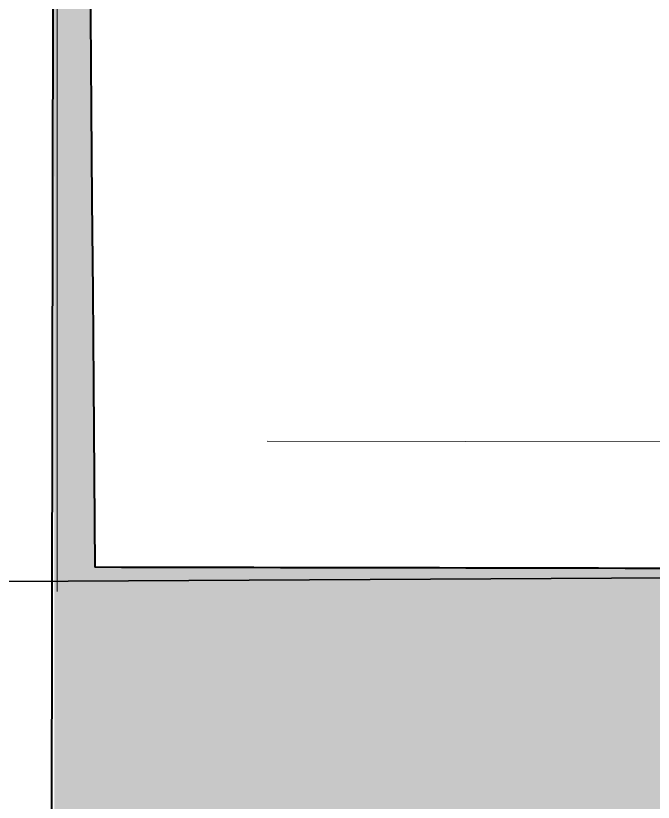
# Model space of a CAD drawing. Header units: metres. Extents: x -354 to -91, y 3 to 562.
# Drawn here: x -269.0254 to -268.8647, y 509.2852 to 509.4833 of the extents above; entities that cross this region are included whole.
import ezdxf

# ---------------------------------------------------------------- set-up
doc = ezdxf.new("R2010")
doc.units = ezdxf.units.M
doc.linetypes.add('JacobsDash', pattern=[0.0045, 0.003, -0.0015])
for name, color, linetype, lineweight in [('A-DETL', 7, 'Continuous', 13), ('A-DETL-GENF', 7, 'Continuous', 9), ('A-FLOR', 7, 'Continuous', 40), ('S-BEAM', 7, 'Continuous', 40)]:
    doc.layers.add(name, color=color, linetype=linetype, lineweight=lineweight)

# ---------------------------------------------------------------- blocks, each defined once
blk = doc.blocks.new('T2DPAA-T2D-C3S-RW-M2D-100010_dwg-40802999-DRG-2873034 - CONSTRUCTION SEQUENCE STAGE A8')
at = {"color": 254, "lineweight": 25, "true_color": 0xd0d0d0}
for p, q in [((14.99406, -596.31104), (15.06955, -596.5889)), ((15.06641, -596.57735), (14.99406, -596.31104))]:
    blk.add_line(p, q, dxfattribs=at)
blk = doc.blocks.new('T2DPAA-T2D-PWC-RW-M2D-100010_RoadDesign_rvt-1-DRG-2873034 - CONSTRUCTION SEQUENCE STAGE A8')
at = {"color": 254, "lineweight": 25, "true_color": 0xd0d0d0, "rotation": 75.11694444444437}
blk.add_blockref('T2DPAA-T2D-C3S-RW-M2D-100010_dwg-40802999-DRG-2873034 - CONSTRUCTION SEQUENCE STAGE A8', (-1722.33704, 648.01046), dxfattribs=at)

msp = doc.modelspace()

# ---------------------------------------------------------------- hatches: boundary and pattern name
at = {"layer": 'A-DETL-GENF'}
h = msp.add_hatch(dxfattribs=at)
h.set_pattern_fill('FP_5', color=256, style=0, pattern_type=2)
h.set_pattern_definition([(45, (-500.2926, -694.024), (-0.42426407, 0.42426407), [])])
h.paths.add_polyline_path([(-272.1379, 504.63178), (-272.13788, 504.63178), (-272.12944, 509.38177), (-269.01623, 509.37624), (-269.0148, 509.6107), (-269.00758, 509.61069), (-269.00572, 509.37622), (-268.73368, 509.37573), (-268.64153, 509.90465), (-268.64134, 509.90576), (-266.763, 520.68695), (-275.82462, 520.68695), (-275.82462, 504.63833), (-272.16543, 504.63183)])
h.paths.add_polyline_path([(-273.88277, 509.08985), (-273.88278, 509.08985), (-273.88278, 509.09314)])
h.paths.add_polyline_path([(-274.27368, 509.63066), (-274.27368, 509.63067), (-274.26757, 509.63067)])
h.paths.add_polyline_path([(-271.00494, 509.70557), (-271.00294, 509.70584), (-271.00293, 509.70584)])
h.paths.add_polyline_path([(-273.39919, 509.70804), (-273.39919, 509.70805), (-273.36513, 509.70804)])
h.paths.add_polyline_path([(-269.66251, 509.72493), (-269.66251, 509.72494), (-269.6571, 509.72493)])
h.paths.add_polyline_path([(-270.31511, 509.72591), (-270.31511, 509.72591), (-270.31229, 509.72591)])
h.paths.add_polyline_path([(-268.64153, 509.90465), (-268.64145, 509.9051), (-268.64607, 509.90511)])
at = {"layer": 'S-BEAM', "lineweight": 5, "true_color": 0xc0c0c0}
h = msp.add_hatch(color=9, dxfattribs=at)
h.paths.add_polyline_path([(-252.26483, 509.14943), (-252.26479, 509.14943), (-252.26626, 509.16758), (-262.93157, 509.17771), (-262.93302, 509.16935), (-252.26564, 509.14944)])
h.paths.add_polyline_path([(-263.4962, 509.1704), (-263.49483, 509.17824), (-268.76722, 509.18325), (-268.73953, 509.34215), (-268.79161, 509.34392), (-269.00546, 509.34435), (-269.00758, 509.61069), (-269.01579, 509.61071), (-269.0156, 509.18071), (-263.74316, 509.17086)])

# ---------------------------------------------------------------- linework, layer by layer
at = {"layer": 'A-DETL', "color": 252, "lineweight": 18, "true_color": 0x888888}
msp.add_line((-269.01497, 509.33824), (-269.01497, 509.89016), dxfattribs=at)
at = {"layer": 'A-DETL', "color": 143, "linetype": 'JacobsDash', "lineweight": 15, "true_color": 0x78aac8}
msp.add_line((-263.46206, 509.36636), (-272.12944, 509.38177), dxfattribs=at)
at = {"layer": 'A-FLOR', "color": 252, "true_color": 0x888888, "flags": 128}
msp.add_lwpolyline([(-269.00712, 509.55251), (-269.00694, 509.52938), (-269.00675, 509.50625), (-269.00657, 509.48312), (-269.00638, 509.45999), (-269.0062, 509.43686), (-269.00601, 509.41373), (-269.00583, 509.39061), (-269.00565, 509.36748), (-269.00546, 509.34435)], dxfattribs=at)
at = {"layer": 'A-FLOR', "color": 252, "true_color": 0x888888}
msp.add_open_spline([(-268.79161, 509.34392), (-268.86289, 509.34407), (-268.93418, 509.34421), (-269.00546, 509.34435)], degree=3, dxfattribs=at)
at = {"layer": 'S-BEAM'}
msp.add_line((-269.01579, 509.61071), (-269.0166, 509.18071), dxfattribs=at)

# ---------------------------------------------------------------- block references
at = {"lineweight": 5}
msp.add_blockref('T2DPAA-T2D-PWC-RW-M2D-100010_RoadDesign_rvt-1-DRG-2873034 - CONSTRUCTION SEQUENCE STAGE A8', (873.15239, 0), dxfattribs=at)

doc.saveas('drawing.dxf')
